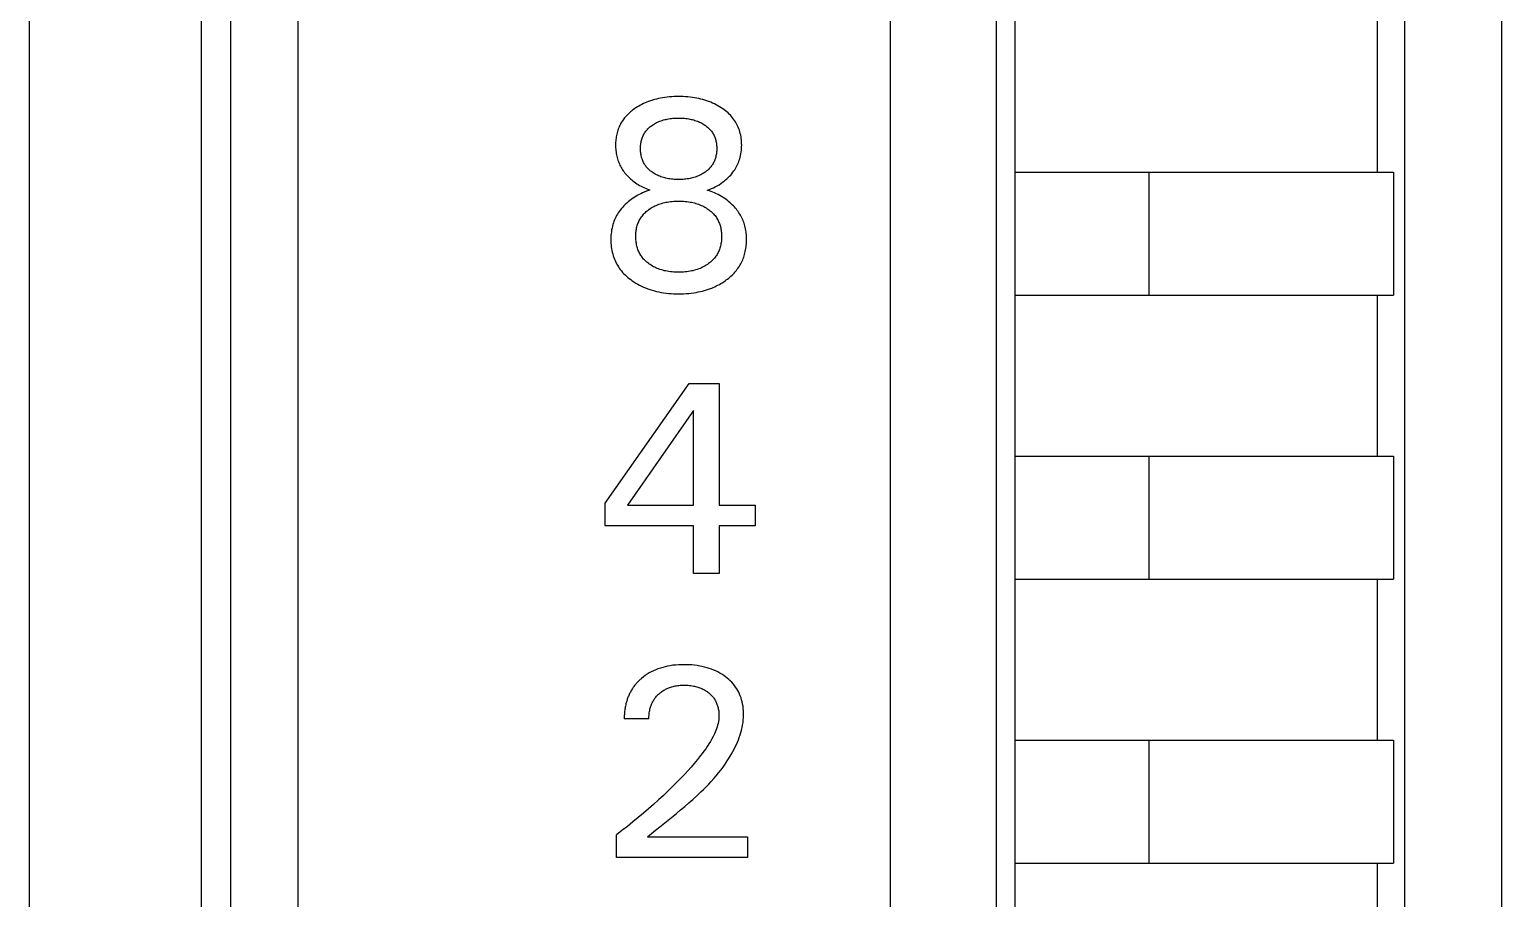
# Model space of a CAD drawing. Extents: x 10 to 879, y 6 to 221.
# Drawn here: x 620.25 to 629.87, y 117.32 to 123 of the extents above; entities that cross this region are included whole.
import ezdxf

# ---------------------------------------------------------------- set-up
doc = ezdxf.new("R2010")
doc.units = 0
doc.header["$LTSCALE"] = 5
doc.header["$MEASUREMENT"] = 0
doc.layers.get('0').update_dxf_attribs({"linetype": 'CONTINUOUS'})

msp = doc.modelspace()

# ---------------------------------------------------------------- linework, layer by layer
at = {"color": 7, "linetype": 'Continuous'}
for p, q in [((629.869, 133.8897), (629.869, 112.3343)), ((629.2362, 112.6996), (629.2362, 133.5244)), ((620.2486, 113.065), (620.2486, 128.7749)), ((621.3721, 113.065), (621.3721, 128.7749)), ((621.5639, 112.6996), (621.5639, 128.7749)), ((622.0023, 128.7749), (622.0023, 113.138)), ((625.875, 113.138), (625.875, 128.7749)), ((626.5691, 112.6996), (626.5691, 128.7749)), ((626.69, 112.8092), (626.69, 128.6653)), ((629.0583, 122.0671), (629.0583, 123.1193)), ((624.1899, 122.471), (624.1828, 122.4655)), ((624.1971, 122.4764), (624.1899, 122.471)), ((624.2045, 122.4816), (624.1971, 122.4764)), ((624.212, 122.4866), (624.2045, 122.4816)), ((624.2217, 122.4927), (624.212, 122.4866)), ((624.2315, 122.4986), (624.2217, 122.4927)), ((624.2415, 122.5041), (624.2315, 122.4986)), ((624.2516, 122.5094), (624.2415, 122.5041)), ((624.2619, 122.5144), (624.2516, 122.5094)), ((624.2723, 122.5191), (624.2619, 122.5144)), ((624.2828, 122.5235), (624.2723, 122.5191)), ((624.2935, 122.5277), (624.2828, 122.5235)), ((624.3064, 122.5323), (624.2935, 122.5277)), ((624.3195, 122.5366), (624.3064, 122.5323)), ((624.3327, 122.5405), (624.3195, 122.5366)), ((624.346, 122.544), (624.3327, 122.5405)), ((624.3594, 122.5471), (624.346, 122.544)), ((624.3729, 122.5499), (624.3594, 122.5471)), ((624.3865, 122.5523), (624.3729, 122.5499)), ((624.4013, 122.5546), (624.3865, 122.5523)), ((624.4162, 122.5565), (624.4013, 122.5546)), ((624.4311, 122.558), (624.4162, 122.5565)), ((624.4461, 122.5591), (624.4311, 122.558)), ((624.4611, 122.5599), (624.4461, 122.5591)), ((624.476, 122.5604), (624.4611, 122.5599)), ((624.4911, 122.5605), (624.476, 122.5604)), ((624.5061, 122.5604), (624.4911, 122.5605)), ((624.5211, 122.5599), (624.5061, 122.5604)), ((624.536, 122.5591), (624.5211, 122.5599)), ((624.551, 122.558), (624.536, 122.5591)), ((624.5659, 122.5565), (624.551, 122.558)), ((624.5808, 122.5546), (624.5659, 122.5565)), ((624.5956, 122.5523), (624.5808, 122.5546)), ((624.6092, 122.5499), (624.5956, 122.5523)), ((624.6227, 122.5471), (624.6092, 122.5499)), ((624.6361, 122.544), (624.6227, 122.5471)), ((624.6494, 122.5405), (624.6361, 122.544)), ((624.6626, 122.5366), (624.6494, 122.5405)), ((624.6757, 122.5323), (624.6626, 122.5366)), ((624.6886, 122.5277), (624.6757, 122.5323)), ((624.7008, 122.5229), (624.6886, 122.5277)), ((624.7128, 122.5178), (624.7008, 122.5229)), ((624.7246, 122.5123), (624.7128, 122.5178)), ((624.7363, 122.5064), (624.7246, 122.5123)), ((624.7478, 122.5002), (624.7363, 122.5064)), ((624.7591, 122.4936), (624.7478, 122.5002)), ((624.7701, 122.4866), (624.7591, 122.4936)), ((624.7793, 122.4804), (624.7701, 122.4866)), ((624.7882, 122.474), (624.7793, 122.4804)), ((624.797, 122.4673), (624.7882, 122.474)), ((624.8055, 122.4604), (624.797, 122.4673)), ((624.1066, 122.3715), (624.103, 122.3638)), ((624.1104, 122.379), (624.1066, 122.3715)), ((624.1144, 122.3864), (624.1104, 122.379)), ((624.1187, 122.3937), (624.1144, 122.3864)), ((624.1232, 122.4008), (624.1187, 122.3937)), ((624.128, 122.4078), (624.1232, 122.4008)), ((624.133, 122.4146), (624.128, 122.4078)), ((624.1381, 122.4213), (624.133, 122.4146)), ((624.1439, 122.4282), (624.1381, 122.4213)), ((624.1499, 122.4349), (624.1439, 122.4282)), ((624.1561, 122.4414), (624.1499, 122.4349)), ((624.1625, 122.4477), (624.1561, 122.4414)), ((624.1691, 122.4538), (624.1625, 122.4477)), ((624.1759, 122.4597), (624.1691, 122.4538)), ((624.1828, 122.4655), (624.1759, 122.4597)), ((624.314, 122.3701), (624.3194, 122.3739)), ((624.3194, 122.3739), (624.326, 122.3783)), ((624.326, 122.3783), (624.3327, 122.3824)), ((624.3327, 122.3824), (624.3396, 122.3862)), ((624.3396, 122.3862), (624.3466, 122.3899)), ((624.3466, 122.3899), (624.3537, 122.3932)), ((624.3537, 122.3932), (624.3609, 122.3964)), ((624.3609, 122.3964), (624.3682, 122.3993)), ((624.3682, 122.3993), (624.3762, 122.4022)), ((624.3762, 122.4022), (624.3842, 122.4049)), ((624.3842, 122.4049), (624.3923, 122.4073)), ((624.3923, 122.4073), (624.4005, 122.4095)), ((624.4005, 122.4095), (624.4088, 122.4114)), ((624.4088, 122.4114), (624.4171, 122.4131)), ((624.4171, 122.4131), (624.4254, 122.4146)), ((624.4254, 122.4146), (624.4347, 122.416)), ((624.4347, 122.416), (624.4441, 122.4172)), ((624.4441, 122.4172), (624.4534, 122.4181)), ((624.4534, 122.4181), (624.4628, 122.4188)), ((624.4628, 122.4188), (624.4722, 122.4193)), ((624.4722, 122.4193), (624.4816, 122.4196)), ((624.4816, 122.4196), (624.4911, 122.4197)), ((624.4911, 122.4197), (624.5005, 122.4196)), ((624.5005, 122.4196), (624.5099, 122.4193)), ((624.5099, 122.4193), (624.5193, 122.4188)), ((624.5193, 122.4188), (624.5287, 122.4181)), ((624.5287, 122.4181), (624.538, 122.4172)), ((624.538, 122.4172), (624.5474, 122.416)), ((624.5474, 122.416), (624.5567, 122.4146)), ((624.5567, 122.4146), (624.565, 122.4131)), ((624.565, 122.4131), (624.5733, 122.4114)), ((624.5733, 122.4114), (624.5816, 122.4095)), ((624.5816, 122.4095), (624.5898, 122.4073)), ((624.5898, 122.4073), (624.5979, 122.4049)), ((624.5979, 122.4049), (624.606, 122.4022)), ((624.606, 122.4022), (624.6139, 122.3993)), ((624.6139, 122.3993), (624.6212, 122.3964)), ((624.6212, 122.3964), (624.6284, 122.3932)), ((624.6284, 122.3932), (624.6355, 122.3899)), ((624.6355, 122.3899), (624.6425, 122.3862)), ((624.6425, 122.3862), (624.6494, 122.3824)), ((624.6494, 122.3824), (624.6561, 122.3783)), ((624.6561, 122.3783), (624.6627, 122.3739)), ((624.6627, 122.3739), (624.6639, 122.3731)), ((624.6639, 122.3731), (624.6692, 122.3693)), ((624.8138, 122.4531), (624.8055, 122.4604)), ((624.8218, 122.4456), (624.8138, 122.4531)), ((624.8295, 122.4378), (624.8218, 122.4456)), ((624.8369, 122.4297), (624.8295, 122.4378)), ((624.844, 122.4213), (624.8369, 122.4297)), ((624.8503, 122.4131), (624.844, 122.4213)), ((624.8563, 122.4047), (624.8503, 122.4131)), ((624.8619, 122.3961), (624.8563, 122.4047)), ((624.8672, 122.3872), (624.8619, 122.3961)), ((624.8722, 122.3782), (624.8672, 122.3872)), ((624.8768, 122.3689), (624.8722, 122.3782)), ((624.0809, 122.2793), (624.0801, 122.2704)), ((624.0819, 122.2882), (624.0809, 122.2793)), ((624.0832, 122.297), (624.0819, 122.2882)), ((624.0848, 122.3058), (624.0832, 122.297)), ((624.0866, 122.3145), (624.0848, 122.3058)), ((624.0887, 122.3232), (624.0866, 122.3145)), ((624.0911, 122.3318), (624.0887, 122.3232)), ((624.0938, 122.3403), (624.0911, 122.3318)), ((624.0966, 122.3482), (624.0938, 122.3403)), ((624.0997, 122.3561), (624.0966, 122.3482)), ((624.103, 122.3638), (624.0997, 122.3561)), ((624.247, 122.269), (624.2486, 122.2757)), ((624.2486, 122.2757), (624.2505, 122.2824)), ((624.2505, 122.2824), (624.2525, 122.2884)), ((624.2525, 122.2884), (624.2547, 122.2944)), ((624.2547, 122.2944), (624.2572, 122.3003)), ((624.2572, 122.3003), (624.2598, 122.3061)), ((624.2598, 122.3061), (624.2627, 122.3118)), ((624.2627, 122.3118), (624.2658, 122.3174)), ((624.2658, 122.3174), (624.2691, 122.3229)), ((624.2691, 122.3229), (624.2726, 122.3282)), ((624.2726, 122.3282), (624.2763, 122.3334)), ((624.2763, 122.3334), (624.2804, 122.3386)), ((624.2804, 122.3386), (624.2847, 122.3436)), ((624.2847, 122.3436), (624.2892, 122.3484)), ((624.2892, 122.3484), (624.2938, 122.3531)), ((624.2938, 122.3531), (624.2986, 122.3576)), ((624.2986, 122.3576), (624.3036, 122.3619)), ((624.3036, 122.3619), (624.3087, 122.3661)), ((624.3087, 122.3661), (624.314, 122.3701)), ((624.6692, 122.3693), (624.6743, 122.3654)), ((624.6743, 122.3654), (624.6793, 122.3613)), ((624.6793, 122.3613), (624.6841, 122.3571)), ((624.6841, 122.3571), (624.6888, 122.3527)), ((624.6888, 122.3527), (624.6933, 122.3481)), ((624.6933, 122.3481), (624.6976, 122.3434)), ((624.6976, 122.3434), (624.7018, 122.3385)), ((624.7018, 122.3385), (624.7058, 122.3334)), ((624.7058, 122.3334), (624.7095, 122.3282)), ((624.7095, 122.3282), (624.713, 122.3229)), ((624.713, 122.3229), (624.7163, 122.3174)), ((624.7163, 122.3174), (624.7194, 122.3118)), ((624.7194, 122.3118), (624.7223, 122.3061)), ((624.7223, 122.3061), (624.7249, 122.3003)), ((624.7249, 122.3003), (624.7274, 122.2944)), ((624.7274, 122.2944), (624.7296, 122.2884)), ((624.7296, 122.2884), (624.7316, 122.2824)), ((624.7316, 122.2824), (624.7335, 122.2757)), ((624.7335, 122.2757), (624.7351, 122.269)), ((624.881, 122.3595), (624.8768, 122.3689)), ((624.8848, 122.35), (624.881, 122.3595)), ((624.8883, 122.3403), (624.8848, 122.35)), ((624.8915, 122.3299), (624.8883, 122.3403)), ((624.8943, 122.3193), (624.8915, 122.3299)), ((624.8967, 122.3087), (624.8943, 122.3193)), ((624.8987, 122.298), (624.8967, 122.3087)), ((624.9003, 122.2872), (624.8987, 122.298)), ((624.9015, 122.2764), (624.9003, 122.2872)), ((624.9024, 122.2655), (624.9015, 122.2764)), ((624.0792, 122.2526), (624.079, 122.2436)), ((624.079, 122.2436), (624.0792, 122.2345)), ((624.0795, 122.2615), (624.0792, 122.2526)), ((624.0792, 122.2345), (624.0795, 122.2253)), ((624.0801, 122.2704), (624.0795, 122.2615)), ((624.0795, 122.2253), (624.0801, 122.2162)), ((624.0801, 122.2162), (624.081, 122.2071)), ((624.081, 122.2071), (624.0821, 122.198)), ((624.0821, 122.198), (624.0834, 122.189)), ((624.0834, 122.189), (624.0851, 122.18)), ((624.0851, 122.18), (624.087, 122.1711)), ((624.2419, 122.2207), (624.242, 122.2277)), ((624.242, 122.2137), (624.2419, 122.2207)), ((624.242, 122.2277), (624.2423, 122.2346)), ((624.2423, 122.2067), (624.242, 122.2137)), ((624.2423, 122.2346), (624.2428, 122.2416)), ((624.2428, 122.1997), (624.2423, 122.2067)), ((624.2428, 122.2416), (624.2435, 122.2485)), ((624.2435, 122.1927), (624.2428, 122.1997)), ((624.2435, 122.2485), (624.2444, 122.2553)), ((624.2444, 122.1858), (624.2435, 122.1927)), ((624.2444, 122.2553), (624.2456, 122.2622)), ((624.2455, 122.1789), (624.2444, 122.1858)), ((624.2469, 122.1721), (624.2455, 122.1789)), ((624.2456, 122.2622), (624.247, 122.269)), ((624.7351, 122.269), (624.7365, 122.2622)), ((624.7366, 122.1789), (624.7352, 122.1721)), ((624.7365, 122.2622), (624.7377, 122.2553)), ((624.7377, 122.1858), (624.7366, 122.1789)), ((624.7377, 122.2553), (624.7386, 122.2485)), ((624.7386, 122.1927), (624.7377, 122.1858)), ((624.7386, 122.2485), (624.7393, 122.2416)), ((624.7393, 122.1997), (624.7386, 122.1927)), ((624.7393, 122.2416), (624.7398, 122.2346)), ((624.7398, 122.2067), (624.7393, 122.1997)), ((624.7398, 122.2346), (624.7401, 122.2277)), ((624.7401, 122.2137), (624.7398, 122.2067)), ((624.7401, 122.2277), (624.7402, 122.2207)), ((624.7402, 122.2207), (624.7401, 122.2137)), ((624.8961, 122.1752), (624.8983, 122.1864)), ((624.8983, 122.1864), (624.9001, 122.1978)), ((624.9001, 122.1978), (624.9014, 122.2092)), ((624.9014, 122.2092), (624.9023, 122.2206)), ((624.9023, 122.2206), (624.9029, 122.2321)), ((624.9029, 122.2545), (624.9024, 122.2655)), ((624.9031, 122.2436), (624.9029, 122.2545)), ((624.9029, 122.2321), (624.9031, 122.2436)), ((624.087, 122.1711), (624.0892, 122.1622)), ((624.0892, 122.1622), (624.0917, 122.1534)), ((624.0917, 122.1534), (624.0943, 122.1451)), ((624.0943, 122.1451), (624.0972, 122.1369)), ((624.0972, 122.1369), (624.1004, 122.1288)), ((624.1004, 122.1288), (624.1038, 122.1208)), ((624.1038, 122.1208), (624.1075, 122.1129)), ((624.1075, 122.1129), (624.1114, 122.1051)), ((624.1114, 122.1051), (624.1156, 122.0975)), ((624.1156, 122.0975), (624.12, 122.09)), ((624.12, 122.09), (624.1246, 122.0826)), ((624.1246, 122.0826), (624.1295, 122.0754)), ((624.2485, 122.1653), (624.2469, 122.1721)), ((624.2504, 122.1585), (624.2485, 122.1653)), ((624.2524, 122.1524), (624.2504, 122.1585)), ((624.2546, 122.1463), (624.2524, 122.1524)), ((624.257, 122.1404), (624.2546, 122.1463)), ((624.2596, 122.1345), (624.257, 122.1404)), ((624.2624, 122.1287), (624.2596, 122.1345)), ((624.2655, 122.1231), (624.2624, 122.1287)), ((624.2688, 122.1175), (624.2655, 122.1231)), ((624.2723, 122.1121), (624.2688, 122.1175)), ((624.276, 122.1069), (624.2723, 122.1121)), ((624.28, 122.1016), (624.276, 122.1069)), ((624.2842, 122.0966), (624.28, 122.1016)), ((624.2886, 122.0917), (624.2842, 122.0966)), ((624.2932, 122.0869), (624.2886, 122.0917)), ((624.298, 122.0824), (624.2932, 122.0869)), ((624.3029, 122.078), (624.298, 122.0824)), ((624.6841, 122.0824), (624.6792, 122.078)), ((624.6889, 122.0869), (624.6841, 122.0824)), ((624.6935, 122.0917), (624.6889, 122.0869)), ((624.6979, 122.0966), (624.6935, 122.0917)), ((624.7021, 122.1016), (624.6979, 122.0966)), ((624.7062, 122.1069), (624.7021, 122.1016)), ((624.7098, 122.1121), (624.7062, 122.1069)), ((624.7133, 122.1175), (624.7098, 122.1121)), ((624.7166, 122.1231), (624.7133, 122.1175)), ((624.7197, 122.1287), (624.7166, 122.1231)), ((624.7225, 122.1345), (624.7197, 122.1287)), ((624.7251, 122.1404), (624.7225, 122.1345)), ((624.7275, 122.1463), (624.7251, 122.1404)), ((624.7297, 122.1524), (624.7275, 122.1463)), ((624.7317, 122.1585), (624.7297, 122.1524)), ((624.7336, 122.1653), (624.7317, 122.1585)), ((624.7352, 122.1721), (624.7336, 122.1653)), ((624.8526, 122.0746), (624.858, 122.0827)), ((624.858, 122.0827), (624.8631, 122.0909)), ((624.8631, 122.0909), (624.8679, 122.0993)), ((624.8679, 122.0993), (624.8725, 122.1079)), ((624.8725, 122.1079), (624.8767, 122.1167)), ((624.8767, 122.1167), (624.8806, 122.1256)), ((624.8806, 122.1256), (624.8842, 122.1346)), ((624.8842, 122.1346), (624.8875, 122.1437)), ((624.8875, 122.1437), (624.8904, 122.1529)), ((624.8904, 122.1529), (624.8935, 122.164)), ((624.8935, 122.164), (624.8961, 122.1752)), ((624.1295, 122.0754), (624.1349, 122.068)), ((624.1349, 122.068), (624.1405, 122.0607)), ((624.1405, 122.0607), (624.1463, 122.0537)), ((624.1463, 122.0537), (624.1524, 122.0468)), ((624.1524, 122.0468), (624.1587, 122.0401)), ((624.1587, 122.0401), (624.1651, 122.0336)), ((624.1651, 122.0336), (624.1718, 122.0273)), ((624.1718, 122.0273), (624.1786, 122.0212)), ((624.1786, 122.0212), (624.1855, 122.0152)), ((624.1855, 122.0152), (624.1926, 122.0094)), ((624.1926, 122.0094), (624.201, 122.003)), ((624.201, 122.003), (624.2096, 121.9968)), ((624.2096, 121.9968), (624.2183, 121.9909)), ((624.2183, 121.9909), (624.2272, 121.9852)), ((624.308, 122.0738), (624.3029, 122.078)), ((624.3132, 122.0697), (624.308, 122.0738)), ((624.3185, 122.0658), (624.3132, 122.0697)), ((624.3251, 122.0613), (624.3185, 122.0658)), ((624.3318, 122.057), (624.3251, 122.0613)), ((624.3387, 122.053), (624.3318, 122.057)), ((624.3457, 122.0493), (624.3387, 122.053)), ((624.3528, 122.0457), (624.3457, 122.0493)), ((624.3601, 122.0424), (624.3528, 122.0457)), ((624.3674, 122.0394), (624.3601, 122.0424)), ((624.3754, 122.0364), (624.3674, 122.0394)), ((624.3835, 122.0336), (624.3754, 122.0364)), ((624.3916, 122.0311), (624.3835, 122.0336)), ((624.3999, 122.0289), (624.3916, 122.0311)), ((624.4082, 122.0269), (624.3999, 122.0289)), ((624.4165, 122.0251), (624.4082, 122.0269)), ((624.4249, 122.0235), (624.4165, 122.0251)), ((624.4343, 122.0221), (624.4249, 122.0235)), ((624.4437, 122.0208), (624.4343, 122.0221)), ((624.4531, 122.0199), (624.4437, 122.0208)), ((624.4626, 122.0192), (624.4531, 122.0199)), ((624.4721, 122.0186), (624.4626, 122.0192)), ((624.4816, 122.0183), (624.4721, 122.0186)), ((624.4911, 122.0182), (624.4816, 122.0183)), ((624.5005, 122.0183), (624.4911, 122.0182)), ((624.51, 122.0186), (624.5005, 122.0183)), ((624.5195, 122.0192), (624.51, 122.0186)), ((624.529, 122.0199), (624.5195, 122.0192)), ((624.5384, 122.0208), (624.529, 122.0199)), ((624.5478, 122.0221), (624.5384, 122.0208)), ((624.5572, 122.0235), (624.5478, 122.0221)), ((624.5656, 122.0251), (624.5572, 122.0235)), ((624.5739, 122.0269), (624.5656, 122.0251)), ((624.5822, 122.0289), (624.5739, 122.0269)), ((624.5905, 122.0311), (624.5822, 122.0289)), ((624.5986, 122.0336), (624.5905, 122.0311)), ((624.6067, 122.0364), (624.5986, 122.0336)), ((624.6147, 122.0394), (624.6067, 122.0364)), ((624.622, 122.0424), (624.6147, 122.0394)), ((624.6293, 122.0457), (624.622, 122.0424)), ((624.6364, 122.0493), (624.6293, 122.0457)), ((624.6434, 122.053), (624.6364, 122.0493)), ((624.6503, 122.057), (624.6434, 122.053)), ((624.657, 122.0613), (624.6503, 122.057)), ((624.6636, 122.0658), (624.657, 122.0613)), ((624.6689, 122.0697), (624.6636, 122.0658)), ((624.6741, 122.0738), (624.6689, 122.0697)), ((624.6792, 122.078), (624.6741, 122.0738)), ((624.7553, 121.9847), (624.767, 121.9922)), ((624.767, 121.9922), (624.7784, 122.0002)), ((624.7784, 122.0002), (624.7895, 122.0086)), ((624.7895, 122.0086), (624.7984, 122.0158)), ((624.7984, 122.0158), (624.807, 122.0233)), ((624.807, 122.0233), (624.8154, 122.0311)), ((624.8154, 122.0311), (624.8235, 122.0393)), ((624.8235, 122.0393), (624.8313, 122.0477)), ((624.8313, 122.0477), (624.8387, 122.0563)), ((624.8387, 122.0563), (624.8458, 122.0653)), ((624.8458, 122.0653), (624.8526, 122.0746)), ((626.69, 122.0671), (629.1631, 122.0671)), ((627.5669, 121.2633), (627.5669, 122.0671)), ((629.1631, 122.0671), (629.1631, 121.2633)), ((624.1901, 121.8945), (624.1802, 121.8874)), ((624.2002, 121.9013), (624.1901, 121.8945)), ((624.2104, 121.9077), (624.2002, 121.9013)), ((624.2212, 121.914), (624.2104, 121.9077)), ((624.2322, 121.92), (624.2212, 121.914)), ((624.2272, 121.9852), (624.2363, 121.9798)), ((624.2434, 121.9256), (624.2322, 121.92)), ((624.2363, 121.9798), (624.2454, 121.9747)), ((624.2547, 121.9309), (624.2434, 121.9256)), ((624.2454, 121.9747), (624.2548, 121.9698)), ((624.2708, 121.9377), (624.2547, 121.9309)), ((624.2548, 121.9698), (624.2642, 121.9652)), ((624.2642, 121.9652), (624.2739, 121.9609)), ((624.2871, 121.944), (624.2708, 121.9377)), ((624.2739, 121.9609), (624.2837, 121.9568)), ((624.2837, 121.9568), (624.2935, 121.9531)), ((624.3035, 121.9496), (624.2871, 121.944)), ((624.2935, 121.9531), (624.3035, 121.9496)), ((624.6786, 121.9487), (624.692, 121.9536)), ((624.6907, 121.9448), (624.6786, 121.9487)), ((624.7027, 121.9405), (624.6907, 121.9448)), ((624.692, 121.9536), (624.7052, 121.9589)), ((624.7146, 121.9358), (624.7027, 121.9405)), ((624.7052, 121.9589), (624.7183, 121.9647)), ((624.7263, 121.9308), (624.7146, 121.9358)), ((624.7183, 121.9647), (624.7309, 121.9709)), ((624.7377, 121.9255), (624.7263, 121.9308)), ((624.7309, 121.9709), (624.7432, 121.9776)), ((624.749, 121.9199), (624.7377, 121.9255)), ((624.7432, 121.9776), (624.7553, 121.9847)), ((624.76, 121.9139), (624.749, 121.9199)), ((624.7709, 121.9076), (624.76, 121.9139)), ((624.7816, 121.901), (624.7709, 121.9076)), ((624.7921, 121.894), (624.7816, 121.901)), ((624.8023, 121.8868), (624.7921, 121.894)), ((624.0968, 121.8003), (624.0913, 121.7914)), ((624.1026, 121.8089), (624.0968, 121.8003)), ((624.1099, 121.8189), (624.1026, 121.8089)), ((624.1176, 121.8285), (624.1099, 121.8189)), ((624.1256, 121.8379), (624.1176, 121.8285)), ((624.134, 121.8469), (624.1256, 121.8379)), ((624.1427, 121.8557), (624.134, 121.8469)), ((624.1518, 121.8641), (624.1427, 121.8557)), ((624.1611, 121.8722), (624.1518, 121.8641)), ((624.1706, 121.88), (624.1611, 121.8722)), ((624.1802, 121.8874), (624.1706, 121.88)), ((624.2637, 121.7932), (624.2689, 121.7986)), ((624.2689, 121.7986), (624.2742, 121.8038)), ((624.2742, 121.8038), (624.2798, 121.8089)), ((624.2798, 121.8089), (624.2855, 121.8137)), ((624.2855, 121.8137), (624.2914, 121.8183)), ((624.2914, 121.8183), (624.2974, 121.8228)), ((624.2974, 121.8228), (624.3048, 121.828)), ((624.3048, 121.828), (624.3124, 121.8328)), ((624.3124, 121.8328), (624.3201, 121.8374)), ((624.3201, 121.8374), (624.328, 121.8418)), ((624.328, 121.8418), (624.3361, 121.8458)), ((624.3361, 121.8458), (624.3443, 121.8496)), ((624.3443, 121.8496), (624.3525, 121.8531)), ((624.3525, 121.8531), (624.3615, 121.8566)), ((624.3615, 121.8566), (624.3706, 121.8597)), ((624.3706, 121.8597), (624.3797, 121.8626)), ((624.3797, 121.8626), (624.389, 121.8652)), ((624.389, 121.8652), (624.3983, 121.8675)), ((624.3983, 121.8675), (624.4077, 121.8695)), ((624.4077, 121.8695), (624.4171, 121.8713)), ((624.4171, 121.8713), (624.4276, 121.873)), ((624.4276, 121.873), (624.4381, 121.8744)), ((624.4381, 121.8744), (624.4487, 121.8755)), ((624.4487, 121.8755), (624.4592, 121.8763)), ((624.4592, 121.8763), (624.4698, 121.8769)), ((624.4698, 121.8769), (624.4804, 121.8773)), ((624.4804, 121.8773), (624.4911, 121.8774)), ((624.4911, 121.8774), (624.5017, 121.8773)), ((624.5017, 121.8773), (624.5124, 121.8769)), ((624.5124, 121.8769), (624.5231, 121.8764)), ((624.5231, 121.8764), (624.5337, 121.8755)), ((624.5337, 121.8755), (624.5444, 121.8744)), ((624.5444, 121.8744), (624.5549, 121.873)), ((624.5549, 121.873), (624.5655, 121.8713)), ((624.5655, 121.8713), (624.575, 121.8695)), ((624.575, 121.8695), (624.5844, 121.8675)), ((624.5844, 121.8675), (624.5938, 121.8652)), ((624.5938, 121.8652), (624.603, 121.8626)), ((624.603, 121.8626), (624.6123, 121.8598)), ((624.6123, 121.8598), (624.6214, 121.8566)), ((624.6214, 121.8566), (624.6303, 121.8531)), ((624.6303, 121.8531), (624.6386, 121.8496)), ((624.6386, 121.8496), (624.6468, 121.8458)), ((624.6468, 121.8458), (624.6549, 121.8418)), ((624.6549, 121.8418), (624.6628, 121.8374)), ((624.6628, 121.8374), (624.6706, 121.8328)), ((624.6706, 121.8328), (624.6782, 121.8279)), ((624.6782, 121.8279), (624.6856, 121.8228)), ((624.6856, 121.8228), (624.6916, 121.8184)), ((624.6916, 121.8184), (624.6975, 121.8138)), ((624.6975, 121.8138), (624.7032, 121.809)), ((624.7032, 121.809), (624.7087, 121.804)), ((624.7087, 121.804), (624.7141, 121.7988)), ((624.7141, 121.7988), (624.7193, 121.7935)), ((624.7193, 121.7935), (624.7243, 121.788)), ((624.8124, 121.8792), (624.8023, 121.8868)), ((624.82, 121.873), (624.8124, 121.8792)), ((624.8275, 121.8666), (624.82, 121.873)), ((624.8349, 121.8601), (624.8275, 121.8666)), ((624.842, 121.8533), (624.8349, 121.8601)), ((624.849, 121.8463), (624.842, 121.8533)), ((624.8557, 121.8392), (624.849, 121.8463)), ((624.8622, 121.8318), (624.8557, 121.8392)), ((624.8685, 121.8242), (624.8622, 121.8318)), ((624.8746, 121.8165), (624.8685, 121.8242)), ((624.8804, 121.8085), (624.8746, 121.8165)), ((624.8856, 121.8008), (624.8804, 121.8085)), ((624.8906, 121.7929), (624.8856, 121.8008)), ((624.0557, 121.7009), (624.0534, 121.6888)), ((624.0585, 121.7128), (624.0557, 121.7009)), ((624.0618, 121.7247), (624.0585, 121.7128)), ((624.065, 121.7346), (624.0618, 121.7247)), ((624.0685, 121.7444), (624.065, 121.7346)), ((624.0724, 121.7541), (624.0685, 121.7444)), ((624.0766, 121.7637), (624.0724, 121.7541)), ((624.0812, 121.7731), (624.0766, 121.7637)), ((624.0861, 121.7823), (624.0812, 121.7731)), ((624.0913, 121.7914), (624.0861, 121.7823)), ((624.2152, 121.6946), (624.2167, 121.7023)), ((624.2167, 121.7023), (624.2186, 121.71)), ((624.2186, 121.71), (624.2207, 121.7176)), ((624.2207, 121.7176), (624.2229, 121.7245)), ((624.2229, 121.7245), (624.2254, 121.7313)), ((624.2254, 121.7313), (624.2281, 121.7381)), ((624.2281, 121.7381), (624.231, 121.7447)), ((624.231, 121.7447), (624.2342, 121.7512)), ((624.2342, 121.7512), (624.2377, 121.7576)), ((624.2377, 121.7576), (624.2414, 121.7639)), ((624.2414, 121.7639), (624.2453, 121.77)), ((624.2453, 121.77), (624.2494, 121.776)), ((624.2494, 121.776), (624.254, 121.7819)), ((624.254, 121.7819), (624.2587, 121.7877)), ((624.2587, 121.7877), (624.2637, 121.7932)), ((624.7243, 121.788), (624.729, 121.7823)), ((624.729, 121.7823), (624.7335, 121.7763)), ((624.7335, 121.7763), (624.7377, 121.7704)), ((624.7377, 121.7704), (624.7416, 121.7643)), ((624.7416, 121.7643), (624.7453, 121.758)), ((624.7453, 121.758), (624.7488, 121.7516)), ((624.7488, 121.7516), (624.752, 121.7451)), ((624.752, 121.7451), (624.7549, 121.7385)), ((624.7549, 121.7385), (624.7576, 121.7317)), ((624.7576, 121.7317), (624.7601, 121.7249)), ((624.7601, 121.7249), (624.7623, 121.7179)), ((624.7623, 121.7179), (624.7644, 121.7103)), ((624.7644, 121.7103), (624.7663, 121.7026)), ((624.7663, 121.7026), (624.7678, 121.6949)), ((624.8954, 121.7848), (624.8906, 121.7929)), ((624.8999, 121.7765), (624.8954, 121.7848)), ((624.9041, 121.7682), (624.8999, 121.7765)), ((624.9081, 121.7597), (624.9041, 121.7682)), ((624.9118, 121.7511), (624.9081, 121.7597)), ((624.9152, 121.7423), (624.9118, 121.7511)), ((624.9183, 121.7335), (624.9152, 121.7423)), ((624.9212, 121.7246), (624.9183, 121.7335)), ((624.9238, 121.7151), (624.9212, 121.7246)), ((624.9262, 121.7056), (624.9238, 121.7151)), ((624.9282, 121.696), (624.9262, 121.7056)), ((624.0485, 121.6397), (624.0482, 121.6274)), ((624.0482, 121.6274), (624.0484, 121.6153)), ((624.0484, 121.6153), (624.0489, 121.6032)), ((624.0491, 121.6521), (624.0485, 121.6397)), ((624.0489, 121.6032), (624.0498, 121.5911)), ((624.0501, 121.6644), (624.0491, 121.6521)), ((624.0515, 121.6766), (624.0501, 121.6644)), ((624.0534, 121.6888), (624.0515, 121.6766)), ((624.2111, 121.6476), (624.2112, 121.6555)), ((624.2112, 121.6396), (624.2111, 121.6476)), ((624.2112, 121.6555), (624.2116, 121.6634)), ((624.2115, 121.6315), (624.2112, 121.6396)), ((624.212, 121.6235), (624.2115, 121.6315)), ((624.2116, 121.6634), (624.2121, 121.6712)), ((624.2128, 121.6155), (624.212, 121.6235)), ((624.2121, 121.6712), (624.2129, 121.6791)), ((624.2138, 121.6075), (624.2128, 121.6155)), ((624.2129, 121.6791), (624.2139, 121.6869)), ((624.2151, 121.5996), (624.2138, 121.6075)), ((624.2139, 121.6869), (624.2152, 121.6946)), ((624.7678, 121.6949), (624.7691, 121.6871)), ((624.7691, 121.6075), (624.7679, 121.5996)), ((624.7691, 121.6871), (624.7701, 121.6792)), ((624.7702, 121.6155), (624.7691, 121.6075)), ((624.7701, 121.6792), (624.7709, 121.6714)), ((624.7709, 121.6235), (624.7702, 121.6155)), ((624.7709, 121.6714), (624.7714, 121.6635)), ((624.7715, 121.6315), (624.7709, 121.6235)), ((624.7714, 121.6635), (624.7718, 121.6555)), ((624.7718, 121.6396), (624.7715, 121.6315)), ((624.7718, 121.6555), (624.7719, 121.6476)), ((624.7719, 121.6476), (624.7718, 121.6396)), ((624.93, 121.6863), (624.9282, 121.696)), ((624.9315, 121.6765), (624.93, 121.6863)), ((624.9326, 121.6668), (624.9315, 121.6765)), ((624.9336, 121.657), (624.9326, 121.6668)), ((624.9342, 121.6471), (624.9336, 121.657)), ((624.9338, 121.5976), (624.9343, 121.6075)), ((624.9346, 121.6372), (624.9342, 121.6471)), ((624.9343, 121.6075), (624.9347, 121.6174)), ((624.9348, 121.6274), (624.9346, 121.6372)), ((624.9347, 121.6174), (624.9348, 121.6274)), ((624.0498, 121.5911), (624.051, 121.5791)), ((624.051, 121.5791), (624.0527, 121.5672)), ((624.0527, 121.5672), (624.0548, 121.5553)), ((624.0548, 121.5553), (624.0573, 121.5435)), ((624.0573, 121.5435), (624.0603, 121.5318)), ((624.0603, 121.5318), (624.0637, 121.5203)), ((624.0637, 121.5203), (624.0673, 121.5095)), ((624.0673, 121.5095), (624.0713, 121.499)), ((624.2166, 121.5917), (624.2151, 121.5996)), ((624.2184, 121.5839), (624.2166, 121.5917)), ((624.2205, 121.5761), (624.2184, 121.5839)), ((624.2227, 121.5691), (624.2205, 121.5761)), ((624.2251, 121.5621), (624.2227, 121.5691)), ((624.2277, 121.5553), (624.2251, 121.5621)), ((624.2306, 121.5485), (624.2277, 121.5553)), ((624.2337, 121.5418), (624.2306, 121.5485)), ((624.2371, 121.5353), (624.2337, 121.5418)), ((624.2407, 121.5289), (624.2371, 121.5353)), ((624.2446, 121.5226), (624.2407, 121.5289)), ((624.2487, 121.5165), (624.2446, 121.5226)), ((624.2531, 121.5105), (624.2487, 121.5165)), ((624.2577, 121.5047), (624.2531, 121.5105)), ((624.7295, 121.5105), (624.7248, 121.5047)), ((624.7339, 121.5165), (624.7295, 121.5105)), ((624.7381, 121.5226), (624.7339, 121.5165)), ((624.742, 121.5289), (624.7381, 121.5226)), ((624.7456, 121.5353), (624.742, 121.5289)), ((624.749, 121.5418), (624.7456, 121.5353)), ((624.7522, 121.5485), (624.749, 121.5418)), ((624.7551, 121.5552), (624.7522, 121.5485)), ((624.7578, 121.5621), (624.7551, 121.5552)), ((624.7602, 121.5691), (624.7578, 121.5621)), ((624.7624, 121.5761), (624.7602, 121.5691)), ((624.7645, 121.5839), (624.7624, 121.5761)), ((624.7663, 121.5917), (624.7645, 121.5839)), ((624.7679, 121.5996), (624.7663, 121.5917)), ((624.913, 121.5022), (624.9163, 121.511)), ((624.9163, 121.511), (624.9192, 121.5198)), ((624.9192, 121.5198), (624.922, 121.5293)), ((624.922, 121.5293), (624.9246, 121.5388)), ((624.9246, 121.5388), (624.9268, 121.5485)), ((624.9268, 121.5485), (624.9288, 121.5582)), ((624.9288, 121.5582), (624.9304, 121.568)), ((624.9304, 121.568), (624.9318, 121.5778)), ((624.9318, 121.5778), (624.9329, 121.5877)), ((624.9329, 121.5877), (624.9338, 121.5976)), ((624.0713, 121.499), (624.0757, 121.4885)), ((624.0757, 121.4885), (624.0805, 121.4783)), ((624.0805, 121.4783), (624.0857, 121.4682)), ((624.0857, 121.4682), (624.0912, 121.4584)), ((624.0912, 121.4584), (624.0971, 121.4487)), ((624.0971, 121.4487), (624.1034, 121.4393)), ((624.1034, 121.4393), (624.1101, 121.4302)), ((624.1101, 121.4302), (624.1174, 121.4209)), ((624.1174, 121.4209), (624.1251, 121.4119)), ((624.1251, 121.4119), (624.1331, 121.4032)), ((624.2626, 121.499), (624.2577, 121.5047)), ((624.2676, 121.4935), (624.2626, 121.499)), ((624.2729, 121.4883), (624.2676, 121.4935)), ((624.2783, 121.4831), (624.2729, 121.4883)), ((624.2839, 121.4782), (624.2783, 121.4831)), ((624.2897, 121.4735), (624.2839, 121.4782)), ((624.2956, 121.4689), (624.2897, 121.4735)), ((624.2974, 121.4676), (624.2956, 121.4689)), ((624.3046, 121.4625), (624.2974, 121.4676)), ((624.312, 121.4577), (624.3046, 121.4625)), ((624.3195, 121.4532), (624.312, 121.4577)), ((624.3272, 121.4489), (624.3195, 121.4532)), ((624.335, 121.4449), (624.3272, 121.4489)), ((624.3429, 121.4411), (624.335, 121.4449)), ((624.351, 121.4376), (624.3429, 121.4411)), ((624.36, 121.434), (624.351, 121.4376)), ((624.3691, 121.4308), (624.36, 121.434)), ((624.3784, 121.4278), (624.3691, 121.4308)), ((624.3877, 121.4252), (624.3784, 121.4278)), ((624.3971, 121.4228), (624.3877, 121.4252)), ((624.4066, 121.4207), (624.3971, 121.4228)), ((624.4161, 121.4188), (624.4066, 121.4207)), ((624.4267, 121.4171), (624.4161, 121.4188)), ((624.4374, 121.4156), (624.4267, 121.4171)), ((624.4481, 121.4145), (624.4374, 121.4156)), ((624.4588, 121.4136), (624.4481, 121.4145)), ((624.4695, 121.413), (624.4588, 121.4136)), ((624.4803, 121.4127), (624.4695, 121.413)), ((624.4911, 121.4126), (624.4803, 121.4127)), ((624.5018, 121.4127), (624.4911, 121.4126)), ((624.5126, 121.413), (624.5018, 121.4127)), ((624.5233, 121.4136), (624.5126, 121.413)), ((624.534, 121.4145), (624.5233, 121.4136)), ((624.5447, 121.4156), (624.534, 121.4145)), ((624.5554, 121.4171), (624.5447, 121.4156)), ((624.566, 121.4188), (624.5554, 121.4171)), ((624.5755, 121.4207), (624.566, 121.4188)), ((624.585, 121.4228), (624.5755, 121.4207)), ((624.5944, 121.4252), (624.585, 121.4228)), ((624.6037, 121.4278), (624.5944, 121.4252)), ((624.613, 121.4308), (624.6037, 121.4278)), ((624.6221, 121.434), (624.613, 121.4308)), ((624.6311, 121.4376), (624.6221, 121.434)), ((624.6395, 121.4412), (624.6311, 121.4376)), ((624.6477, 121.4452), (624.6395, 121.4412)), ((624.6558, 121.4494), (624.6477, 121.4452)), ((624.6637, 121.4538), (624.6558, 121.4494)), ((624.6715, 121.4586), (624.6637, 121.4538)), ((624.6791, 121.4636), (624.6715, 121.4586)), ((624.6865, 121.4689), (624.6791, 121.4636)), ((624.6925, 121.4735), (624.6865, 121.4689)), ((624.6983, 121.4782), (624.6925, 121.4735)), ((624.7039, 121.4831), (624.6983, 121.4782)), ((624.7094, 121.4883), (624.7039, 121.4831)), ((624.7148, 121.4935), (624.7094, 121.4883)), ((624.7199, 121.499), (624.7148, 121.4935)), ((624.7248, 121.5047), (624.7199, 121.499)), ((624.8538, 121.407), (624.8603, 121.4143)), ((624.8603, 121.4143), (624.8665, 121.4217)), ((624.8665, 121.4217), (624.8725, 121.4294)), ((624.8725, 121.4294), (624.878, 121.4369)), ((624.878, 121.4369), (624.8833, 121.4445)), ((624.8833, 121.4445), (624.8883, 121.4524)), ((624.8883, 121.4524), (624.8931, 121.4603)), ((624.8931, 121.4603), (624.8976, 121.4685)), ((624.8976, 121.4685), (624.9018, 121.4767)), ((624.9018, 121.4767), (624.9058, 121.4851)), ((624.9058, 121.4851), (624.9096, 121.4936)), ((624.9096, 121.4936), (624.913, 121.5022)), ((624.1331, 121.4032), (624.1415, 121.3947)), ((624.1415, 121.3947), (624.1502, 121.3866)), ((624.1502, 121.3866), (624.1591, 121.3788)), ((624.1591, 121.3788), (624.1683, 121.3713)), ((624.1683, 121.3713), (624.1777, 121.3641)), ((624.1777, 121.3641), (624.1873, 121.3571)), ((624.1873, 121.3571), (624.1992, 121.3491)), ((624.1992, 121.3491), (624.2114, 121.3415)), ((624.2114, 121.3415), (624.2238, 121.3343)), ((624.2238, 121.3343), (624.2364, 121.3275)), ((624.2364, 121.3275), (624.2492, 121.3211)), ((624.2492, 121.3211), (624.2623, 121.3152)), ((624.2623, 121.3152), (624.2755, 121.3097)), ((624.707, 121.3093), (624.7173, 121.3135)), ((624.7173, 121.3135), (624.7274, 121.318)), ((624.7274, 121.318), (624.7374, 121.3227)), ((624.7374, 121.3227), (624.7473, 121.3276)), ((624.7473, 121.3276), (624.7571, 121.3329)), ((624.7571, 121.3329), (624.7667, 121.3383)), ((624.7667, 121.3383), (624.7762, 121.344)), ((624.7762, 121.344), (624.7856, 121.35)), ((624.7856, 121.35), (624.7948, 121.3562)), ((624.7948, 121.3562), (624.8027, 121.3619)), ((624.8027, 121.3619), (624.8105, 121.3677)), ((624.8105, 121.3677), (624.8182, 121.3738)), ((624.8182, 121.3738), (624.8257, 121.38)), ((624.8257, 121.38), (624.833, 121.3865)), ((624.833, 121.3865), (624.8401, 121.3931)), ((624.8401, 121.3931), (624.847, 121.4)), ((624.847, 121.4), (624.8538, 121.407)), ((624.2755, 121.3097), (624.2895, 121.3043)), ((624.2895, 121.3043), (624.3037, 121.2994)), ((624.3037, 121.2994), (624.3181, 121.2949)), ((624.3181, 121.2949), (624.3326, 121.2908)), ((624.3326, 121.2908), (624.3472, 121.2872)), ((624.3472, 121.2872), (624.3619, 121.284)), ((624.3619, 121.284), (624.3767, 121.2812)), ((624.3767, 121.2812), (624.3929, 121.2786)), ((624.3929, 121.2786), (624.4092, 121.2764)), ((624.4092, 121.2764), (624.4255, 121.2747)), ((624.4255, 121.2747), (624.4418, 121.2734)), ((624.4418, 121.2734), (624.4582, 121.2724)), ((624.4582, 121.2724), (624.4746, 121.2719)), ((624.4746, 121.2719), (624.4911, 121.2717)), ((624.4911, 121.2717), (624.5075, 121.2719)), ((624.5075, 121.2719), (624.524, 121.2724)), ((624.524, 121.2724), (624.5404, 121.2733)), ((624.5404, 121.2733), (624.5568, 121.2746)), ((624.5568, 121.2746), (624.5732, 121.2763)), ((624.5732, 121.2763), (624.5895, 121.2785)), ((624.5895, 121.2785), (624.6058, 121.2811)), ((624.6058, 121.2811), (624.6196, 121.2837)), ((624.6196, 121.2837), (624.6333, 121.2866)), ((624.6333, 121.2866), (624.647, 121.2899)), ((624.647, 121.2899), (624.6605, 121.2935)), ((624.6605, 121.2935), (624.674, 121.2975)), ((624.674, 121.2975), (624.6873, 121.3019)), ((624.6873, 121.3019), (624.707, 121.3093)), ((626.69, 121.2633), (629.1631, 121.2633)), ((629.0583, 120.2111), (629.0583, 121.2633)), ((624.0117, 119.9043), (624.5593, 120.6861)), ((624.5593, 120.6861), (624.7556, 120.6861)), ((624.7556, 120.6861), (624.7556, 119.8903)), ((624.5892, 120.5091), (624.157, 119.8903)), ((624.5892, 119.8903), (624.5892, 120.5091)), ((626.69, 120.2111), (629.1631, 120.2111)), ((627.5669, 119.4074), (627.5669, 120.2111)), ((629.1631, 120.2111), (629.1631, 119.4074)), ((624.0117, 119.7547), (624.0117, 119.9043)), ((624.157, 119.8903), (624.5892, 119.8903)), ((624.7556, 119.8903), (624.9907, 119.8903)), ((624.9907, 119.8903), (624.9907, 119.7547)), ((624.5892, 119.7547), (624.0117, 119.7547)), ((624.5892, 119.4439), (624.5892, 119.7547)), ((624.7556, 119.7547), (624.7556, 119.4439)), ((624.9907, 119.7547), (624.7556, 119.7547)), ((624.7556, 119.4439), (624.5892, 119.4439)), ((626.69, 119.4074), (629.1631, 119.4074)), ((629.0583, 118.3552), (629.0583, 119.4074)), ((624.3411, 118.8153), (624.3263, 118.8087)), ((624.3562, 118.8212), (624.3411, 118.8153)), ((624.3716, 118.8265), (624.3562, 118.8212)), ((624.3871, 118.8311), (624.3716, 118.8265)), ((624.4029, 118.8352), (624.3871, 118.8311)), ((624.4187, 118.8386), (624.4029, 118.8352)), ((624.4364, 118.8418), (624.4187, 118.8386)), ((624.4542, 118.8444), (624.4364, 118.8418)), ((624.472, 118.8463), (624.4542, 118.8444)), ((624.4899, 118.8476), (624.472, 118.8463)), ((624.5079, 118.8484), (624.4899, 118.8476)), ((624.5258, 118.8486), (624.5079, 118.8484)), ((624.5433, 118.8484), (624.5258, 118.8486)), ((624.5609, 118.8478), (624.5433, 118.8484)), ((624.5783, 118.8466), (624.5609, 118.8478)), ((624.5957, 118.8449), (624.5783, 118.8466)), ((624.6131, 118.8426), (624.5957, 118.8449)), ((624.6304, 118.8398), (624.6131, 118.8426)), ((624.6459, 118.8368), (624.6304, 118.8398)), ((624.6612, 118.8332), (624.6459, 118.8368)), ((624.6765, 118.8291), (624.6612, 118.8332)), ((624.6915, 118.8244), (624.6765, 118.8291)), ((624.7064, 118.8192), (624.6915, 118.8244)), ((624.7211, 118.8134), (624.7064, 118.8192)), ((624.7346, 118.8074), (624.7211, 118.8134)), ((624.2067, 118.7163), (624.203, 118.7116)), ((624.2105, 118.7209), (624.2067, 118.7163)), ((624.2144, 118.7254), (624.2105, 118.7209)), ((624.2184, 118.7298), (624.2144, 118.7254)), ((624.2225, 118.7342), (624.2184, 118.7298)), ((624.2266, 118.7385), (624.2225, 118.7342)), ((624.2309, 118.7427), (624.2266, 118.7385)), ((624.2352, 118.7469), (624.2309, 118.7427)), ((624.2395, 118.7509), (624.2352, 118.7469)), ((624.244, 118.7549), (624.2395, 118.7509)), ((624.2485, 118.7588), (624.244, 118.7549)), ((624.2605, 118.7686), (624.2485, 118.7588)), ((624.273, 118.7777), (624.2605, 118.7686)), ((624.2858, 118.7864), (624.273, 118.7777)), ((624.2989, 118.7944), (624.2858, 118.7864)), ((624.3125, 118.8019), (624.2989, 118.7944)), ((624.3263, 118.8087), (624.3125, 118.8019)), ((624.7478, 118.8009), (624.7346, 118.8074)), ((624.7608, 118.7938), (624.7478, 118.8009)), ((624.7735, 118.7862), (624.7608, 118.7938)), ((624.7858, 118.778), (624.7735, 118.7862)), ((624.7979, 118.7694), (624.7858, 118.778)), ((624.8084, 118.7611), (624.7979, 118.7694)), ((624.8187, 118.7524), (624.8084, 118.7611)), ((624.8285, 118.7432), (624.8187, 118.7524)), ((624.838, 118.7337), (624.8285, 118.7432)), ((624.847, 118.7237), (624.838, 118.7337)), ((624.8554, 118.7133), (624.847, 118.7237)), ((624.1558, 118.6238), (624.1538, 118.6177)), ((624.158, 118.6298), (624.1558, 118.6238)), ((624.1602, 118.6358), (624.158, 118.6298)), ((624.1626, 118.6418), (624.1602, 118.6358)), ((624.1651, 118.6477), (624.1626, 118.6418)), ((624.1677, 118.6535), (624.1651, 118.6477)), ((624.1704, 118.6593), (624.1677, 118.6535)), ((624.1733, 118.665), (624.1704, 118.6593)), ((624.1763, 118.6707), (624.1733, 118.665)), ((624.1794, 118.6763), (624.1763, 118.6707)), ((624.1826, 118.6818), (624.1794, 118.6763)), ((624.1859, 118.6872), (624.1826, 118.6818)), ((624.1891, 118.6922), (624.1859, 118.6872)), ((624.1925, 118.6972), (624.1891, 118.6922)), ((624.1959, 118.7021), (624.1925, 118.6972)), ((624.1994, 118.7069), (624.1959, 118.7021)), ((624.203, 118.7116), (624.1994, 118.7069)), ((624.3281, 118.6171), (624.3315, 118.6224)), ((624.3315, 118.6224), (624.3351, 118.6275)), ((624.3351, 118.6275), (624.3388, 118.6326)), ((624.3388, 118.6326), (624.3427, 118.6375)), ((624.3427, 118.6375), (624.3468, 118.6423)), ((624.3468, 118.6423), (624.351, 118.6469)), ((624.351, 118.6469), (624.3554, 118.6514)), ((624.3554, 118.6514), (624.3599, 118.6558)), ((624.3599, 118.6558), (624.3652, 118.6606)), ((624.3652, 118.6606), (624.3706, 118.6652)), ((624.3706, 118.6652), (624.3762, 118.6696)), ((624.3762, 118.6696), (624.3819, 118.6738)), ((624.3819, 118.6738), (624.3878, 118.6778)), ((624.3878, 118.6778), (624.3939, 118.6816)), ((624.3939, 118.6816), (624.4, 118.6852)), ((624.4, 118.6852), (624.4063, 118.6886)), ((624.4063, 118.6886), (624.4129, 118.6918)), ((624.4129, 118.6918), (624.4196, 118.6949)), ((624.4196, 118.6949), (624.4264, 118.6977)), ((624.4264, 118.6977), (624.4333, 118.7002)), ((624.4333, 118.7002), (624.4403, 118.7026)), ((624.4403, 118.7026), (624.4473, 118.7047)), ((624.4473, 118.7047), (624.4545, 118.7066)), ((624.4545, 118.7066), (624.4616, 118.7083)), ((624.4616, 118.7083), (624.4695, 118.7099)), ((624.4695, 118.7099), (624.4775, 118.7112)), ((624.4775, 118.7112), (624.4855, 118.7123)), ((624.4855, 118.7123), (624.4935, 118.7132)), ((624.4935, 118.7132), (624.5016, 118.7139)), ((624.5016, 118.7139), (624.5097, 118.7144)), ((624.5097, 118.7144), (624.5177, 118.7147)), ((624.5177, 118.7147), (624.5258, 118.7148)), ((624.5258, 118.7148), (624.5348, 118.7147)), ((624.5348, 118.7147), (624.5438, 118.7144)), ((624.5438, 118.7144), (624.5528, 118.7139)), ((624.5528, 118.7139), (624.5617, 118.7131)), ((624.5617, 118.7131), (624.5707, 118.7121)), ((624.5707, 118.7121), (624.5796, 118.7108)), ((624.5796, 118.7108), (624.5884, 118.7092)), ((624.5884, 118.7092), (624.5954, 118.7078)), ((624.5954, 118.7078), (624.6023, 118.7062)), ((624.6023, 118.7062), (624.6091, 118.7044)), ((624.6091, 118.7044), (624.6159, 118.7024)), ((624.6159, 118.7024), (624.6227, 118.7003)), ((624.6227, 118.7003), (624.6293, 118.6979)), ((624.6293, 118.6979), (624.6359, 118.6953)), ((624.6359, 118.6953), (624.6424, 118.6925)), ((624.6424, 118.6925), (624.6485, 118.6897)), ((624.6485, 118.6897), (624.6544, 118.6867)), ((624.6544, 118.6867), (624.6603, 118.6834)), ((624.6603, 118.6834), (624.666, 118.6801)), ((624.666, 118.6801), (624.6716, 118.6765)), ((624.6716, 118.6765), (624.6772, 118.6727)), ((624.6772, 118.6727), (624.6826, 118.6688)), ((624.6826, 118.6688), (624.6878, 118.6646)), ((624.6878, 118.6646), (624.6925, 118.6607)), ((624.6925, 118.6607), (624.6971, 118.6566)), ((624.6971, 118.6566), (624.7016, 118.6523)), ((624.7016, 118.6523), (624.7059, 118.6479)), ((624.7059, 118.6479), (624.7101, 118.6434)), ((624.7101, 118.6434), (624.7141, 118.6387)), ((624.7141, 118.6387), (624.7179, 118.6339)), ((624.7179, 118.6339), (624.7215, 118.6289)), ((624.7215, 118.6289), (624.725, 118.6238)), ((624.725, 118.6238), (624.7282, 118.6186)), ((624.8634, 118.7025), (624.8554, 118.7133)), ((624.8707, 118.6915), (624.8634, 118.7025)), ((624.8774, 118.6801), (624.8707, 118.6915)), ((624.8835, 118.6684), (624.8774, 118.6801)), ((624.8892, 118.6564), (624.8835, 118.6684)), ((624.8942, 118.6442), (624.8892, 118.6564)), ((624.8987, 118.6318), (624.8942, 118.6442)), ((624.9027, 118.6191), (624.8987, 118.6318)), ((624.9064, 118.6052), (624.9027, 118.6191)), ((624.1364, 118.5227), (624.1361, 118.5157)), ((624.1369, 118.5297), (624.1364, 118.5227)), ((624.1374, 118.5367), (624.1369, 118.5297)), ((624.1381, 118.5437), (624.1374, 118.5367)), ((624.139, 118.5507), (624.1381, 118.5437)), ((624.1399, 118.5577), (624.139, 118.5507)), ((624.141, 118.5646), (624.1399, 118.5577)), ((624.1422, 118.5716), (624.141, 118.5646)), ((624.1435, 118.5785), (624.1422, 118.5716)), ((624.145, 118.5855), (624.1435, 118.5785)), ((624.1466, 118.5923), (624.145, 118.5855)), ((624.1484, 118.5992), (624.1466, 118.5923)), ((624.15, 118.6054), (624.1484, 118.5992)), ((624.1519, 118.6116), (624.15, 118.6054)), ((624.1538, 118.6177), (624.1519, 118.6116)), ((624.2977, 118.5185), (624.2985, 118.5265)), ((624.2985, 118.5265), (624.2995, 118.5344)), ((624.2995, 118.5344), (624.3007, 118.5423)), ((624.3007, 118.5423), (624.3022, 118.5502)), ((624.3022, 118.5502), (624.3039, 118.558)), ((624.3039, 118.558), (624.3055, 118.5643)), ((624.3055, 118.5643), (624.3073, 118.5704)), ((624.3073, 118.5704), (624.3093, 118.5766)), ((624.3093, 118.5766), (624.3114, 118.5826)), ((624.3114, 118.5826), (624.3137, 118.5886)), ((624.3137, 118.5886), (624.3162, 118.5945)), ((624.3162, 118.5945), (624.3189, 118.6004)), ((624.3189, 118.6004), (624.3218, 118.6061)), ((624.3218, 118.6061), (624.3249, 118.6117)), ((624.3249, 118.6117), (624.3281, 118.6171)), ((624.7282, 118.6186), (624.7313, 118.6132)), ((624.7313, 118.6132), (624.7342, 118.6078)), ((624.7342, 118.6078), (624.7368, 118.6022)), ((624.7368, 118.6022), (624.7393, 118.5965)), ((624.7393, 118.5965), (624.7416, 118.5908)), ((624.7416, 118.5908), (624.7437, 118.5849)), ((624.7437, 118.5849), (624.7456, 118.579)), ((624.7456, 118.579), (624.7473, 118.5731)), ((624.7473, 118.5731), (624.749, 118.5664)), ((624.749, 118.5664), (624.7505, 118.5598)), ((624.7505, 118.5598), (624.7517, 118.5531)), ((624.7517, 118.5531), (624.7528, 118.5463)), ((624.7528, 118.5463), (624.7536, 118.5395)), ((624.7536, 118.5395), (624.7542, 118.5327)), ((624.7542, 118.5327), (624.7546, 118.5259)), ((624.7546, 118.5259), (624.7548, 118.5191)), ((624.9095, 118.5911), (624.9064, 118.6052)), ((624.912, 118.5769), (624.9095, 118.5911)), ((624.9138, 118.5625), (624.912, 118.5769)), ((624.9151, 118.5482), (624.9138, 118.5625)), ((624.9157, 118.5338), (624.9151, 118.5482)), ((624.9158, 118.5194), (624.9157, 118.5338)), ((624.1359, 118.5087), (624.1358, 118.5017)), ((624.1358, 118.5017), (624.1358, 118.4947)), ((624.2969, 118.4947), (624.1358, 118.4947)), ((624.1361, 118.5157), (624.1359, 118.5087)), ((624.2969, 118.4947), (624.297, 118.5026)), ((624.297, 118.5026), (624.2972, 118.5106)), ((624.2972, 118.5106), (624.2977, 118.5185)), ((624.7383, 118.4306), (624.734, 118.4193)), ((624.7421, 118.442), (624.7383, 118.4306)), ((624.7455, 118.4535), (624.7421, 118.442)), ((624.7485, 118.4651), (624.7455, 118.4535)), ((624.7509, 118.4768), (624.7485, 118.4651)), ((624.7528, 118.4886), (624.7509, 118.4768)), ((624.7541, 118.5004), (624.7528, 118.4886)), ((624.7547, 118.5123), (624.7541, 118.5004)), ((624.7548, 118.5191), (624.7547, 118.5123)), ((624.9021, 118.4214), (624.906, 118.4376)), ((624.906, 118.4376), (624.9093, 118.4538)), ((624.9093, 118.4538), (624.9119, 118.4701)), ((624.9119, 118.4701), (624.9139, 118.4865)), ((624.9139, 118.4865), (624.9152, 118.5029)), ((624.9152, 118.5029), (624.9158, 118.5194)), ((624.6886, 118.331), (624.6784, 118.3152)), ((624.6983, 118.347), (624.6886, 118.331)), ((624.7076, 118.3634), (624.6983, 118.347)), ((624.7164, 118.3801), (624.7076, 118.3634)), ((624.7246, 118.3971), (624.7164, 118.3801)), ((624.7295, 118.4081), (624.7246, 118.3971)), ((624.734, 118.4193), (624.7295, 118.4081)), ((624.8683, 118.3272), (624.8751, 118.3426)), ((624.8751, 118.3426), (624.8814, 118.3581)), ((624.8814, 118.3581), (624.8873, 118.3737)), ((624.8873, 118.3737), (624.8928, 118.3895)), ((624.8928, 118.3895), (624.8977, 118.4054)), ((624.8977, 118.4054), (624.9021, 118.4214)), ((626.69, 118.3552), (629.1631, 118.3552)), ((627.5669, 117.5514), (627.5669, 118.3552)), ((629.1631, 118.3552), (629.1631, 117.5514)), ((624.6342, 118.2545), (624.614, 118.2291)), ((624.6456, 118.2694), (624.6342, 118.2545)), ((624.6568, 118.2845), (624.6456, 118.2694)), ((624.6678, 118.2997), (624.6568, 118.2845)), ((624.6784, 118.3152), (624.6678, 118.2997)), ((624.8086, 118.2196), (624.8216, 118.2401)), ((624.8216, 118.2401), (624.8341, 118.2609)), ((624.8341, 118.2609), (624.846, 118.2823)), ((624.846, 118.2823), (624.8537, 118.2971)), ((624.8537, 118.2971), (624.8612, 118.312)), ((624.8612, 118.312), (624.8683, 118.3272)), ((624.5505, 118.1552), (624.5285, 118.1314)), ((624.5721, 118.1795), (624.5505, 118.1552)), ((624.5933, 118.2041), (624.5721, 118.1795)), ((624.614, 118.2291), (624.5933, 118.2041)), ((624.7363, 118.1228), (624.7516, 118.1414)), ((624.7516, 118.1414), (624.7666, 118.1604)), ((624.7666, 118.1604), (624.7811, 118.1798)), ((624.7811, 118.1798), (624.7951, 118.1995)), ((624.7951, 118.1995), (624.8086, 118.2196)), ((624.4533, 118.0541), (624.4227, 118.0242)), ((624.4836, 118.0845), (624.4533, 118.0541)), ((624.5062, 118.1078), (624.4836, 118.0845)), ((624.5285, 118.1314), (624.5062, 118.1078)), ((624.6539, 118.0339), (624.671, 118.0512)), ((624.671, 118.0512), (624.6878, 118.0686)), ((624.6878, 118.0686), (624.7043, 118.0864)), ((624.7043, 118.0864), (624.7205, 118.1044)), ((624.7205, 118.1044), (624.7363, 118.1228)), ((624.3602, 117.9656), (624.3275, 117.9361)), ((624.3916, 117.9947), (624.3602, 117.9656)), ((624.4227, 118.0242), (624.3916, 117.9947)), ((624.531, 117.9225), (624.5579, 117.9455)), ((624.5579, 117.9455), (624.5845, 117.9689)), ((624.5845, 117.9689), (624.6107, 117.9927)), ((624.6107, 117.9927), (624.6365, 118.017)), ((624.6365, 118.017), (624.6539, 118.0339)), ((624.2273, 117.8497), (624.1922, 117.8209)), ((624.261, 117.8781), (624.2273, 117.8497)), ((624.2944, 117.9069), (624.261, 117.8781)), ((624.3275, 117.9361), (624.2944, 117.9069)), ((624.4218, 117.8329), (624.4766, 117.8773)), ((624.4766, 117.8773), (624.5039, 117.8998)), ((624.5039, 117.8998), (624.531, 117.9225)), ((624.1209, 117.7644), (624.0848, 117.7367)), ((624.1567, 117.7924), (624.1209, 117.7644)), ((624.1922, 117.8209), (624.1567, 117.7924)), ((624.3136, 117.7454), (624.3403, 117.7673)), ((624.3403, 117.7673), (624.3672, 117.7891)), ((624.3672, 117.7891), (624.4218, 117.8329)), ((624.0848, 117.588), (624.0848, 117.7367)), ((624.2873, 117.7235), (624.3136, 117.7454)), ((624.2873, 117.7235), (624.9414, 117.7235)), ((624.9414, 117.7235), (624.9414, 117.588)), ((624.9414, 117.588), (624.0848, 117.588)), ((626.69, 117.5514), (629.1631, 117.5514)), ((629.0583, 116.4992), (629.0583, 117.5514))]:
    msp.add_line(p, q, dxfattribs=at)

doc.saveas('drawing.dxf')
